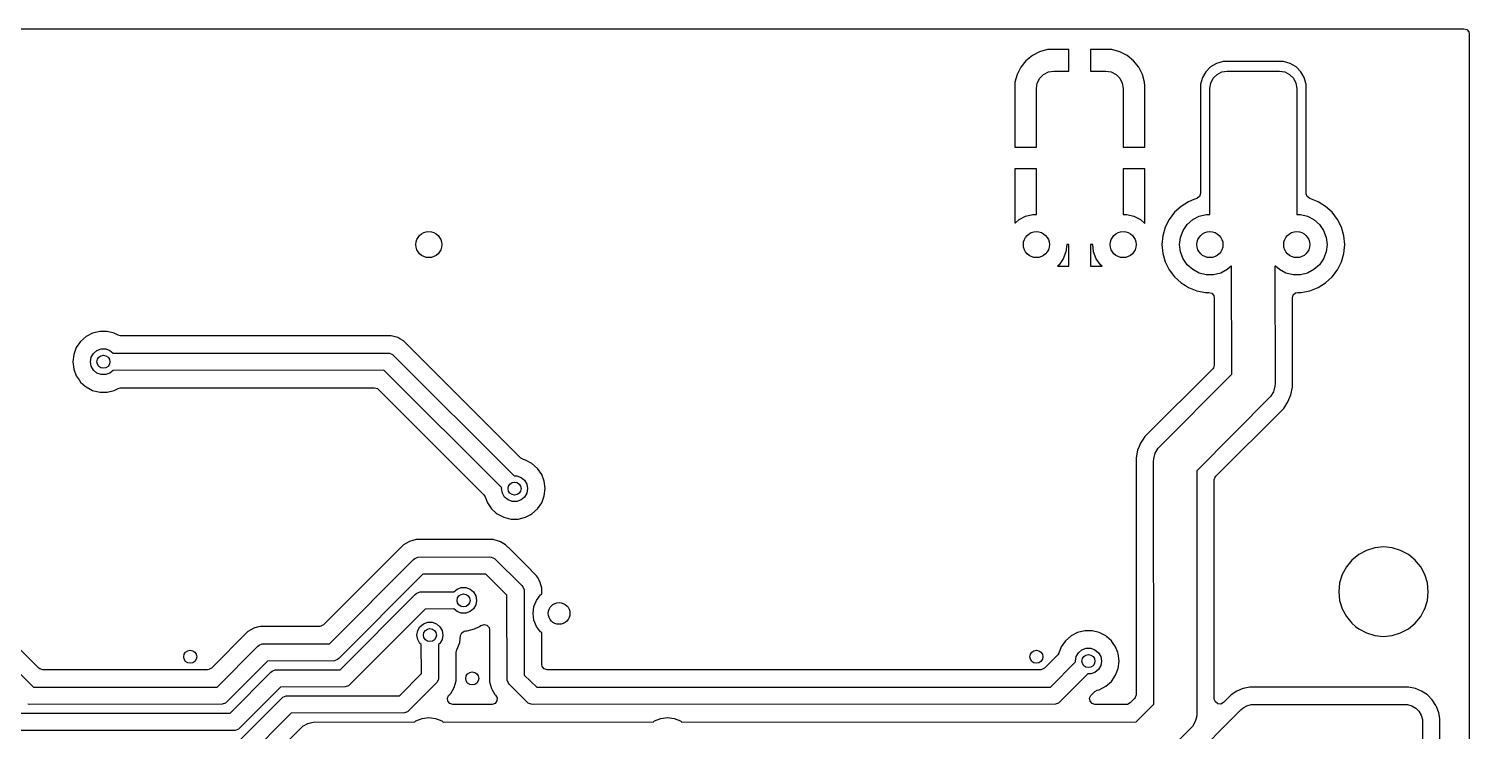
# Model space of a CAD drawing. Extents: x 123.7 to 187.7, y -113.5 to -73.6.
# Drawn here: x 154.46 to 187.65, y -89.76 to -73.57 of the extents above; entities that cross this region are included whole.
import ezdxf

# ---------------------------------------------------------------- set-up
doc = ezdxf.new("R2010")
doc.units = 0
doc.layers.add('BLACK', color=7, linetype='CONTINUOUS')

msp = doc.modelspace()

# ---------------------------------------------------------------- linework, layer by layer
at = {"layer": 'BLACK', "linetype": 'CONTINUOUS'}
for p, q in [((123.827, -73.5655), (187.528, -73.5655)), ((187.528, -73.5655), (187.595039, -73.585185)), ((187.595039, -73.585185), (187.640794, -73.637989)), ((187.640794, -73.637989), (187.652, -73.6895)), ((187.652, -73.6895), (187.652, -113.3905)), ((177.437599, -74.300099), (177.318538, -74.447124)), ((177.584624, -74.181038), (177.437599, -74.300099)), ((177.584626, -74.181037), (177.584624, -74.181038)), ((177.753192, -74.09515), (177.584626, -74.181037)), ((177.935935, -74.046184), (177.753192, -74.09515)), ((177.935936, -74.046184), (177.935935, -74.046184)), ((178.014512, -74.04), (177.935936, -74.046184)), ((178.4275, -74.04), (178.014512, -74.04)), ((178.4275, -74.54), (178.4275, -74.04)), ((179.340487, -74.04), (178.9275, -74.04)), ((178.9275, -74.04), (178.9275, -74.54)), ((179.419063, -74.046184), (179.340487, -74.04)), ((179.601807, -74.09515), (179.419063, -74.046184)), ((179.770373, -74.181037), (179.601807, -74.09515)), ((179.770375, -74.181038), (179.770373, -74.181037)), ((179.9174, -74.300099), (179.770375, -74.181038)), ((180.036461, -74.447124), (179.9174, -74.300099)), ((181.979656, -74.322268), (181.829115, -74.366005)), ((181.979662, -74.322267), (181.979656, -74.322268)), ((182.014824, -74.3195), (181.979662, -74.322267)), ((182.014832, -74.3195), (182.014824, -74.3195)), ((183.340168, -74.3195), (182.014832, -74.3195)), ((183.340175, -74.3195), (183.340168, -74.3195)), ((183.375337, -74.322267), (183.340175, -74.3195)), ((183.375343, -74.322268), (183.375337, -74.322267)), ((183.525884, -74.366005), (183.375343, -74.322268)), ((177.23265, -74.615692), (177.183684, -74.798435)), ((177.318537, -74.447126), (177.23265, -74.615692)), ((177.318538, -74.447124), (177.318537, -74.447126)), ((177.753893, -74.704886), (177.842386, -74.616393)), ((177.842386, -74.616393), (177.953893, -74.559577)), ((177.953893, -74.559577), (178.0775, -74.54)), ((178.0775, -74.54), (178.4275, -74.54)), ((178.9275, -74.54), (179.2775, -74.54)), ((179.2775, -74.54), (179.401107, -74.559577)), ((179.401107, -74.559577), (179.512614, -74.616393)), ((179.512614, -74.616393), (179.601107, -74.704886)), ((180.036462, -74.447126), (180.036461, -74.447124)), ((180.122349, -74.615692), (180.036462, -74.447126)), ((180.171315, -74.798435), (180.122349, -74.615692)), ((181.58331, -74.55667), (181.503506, -74.691612)), ((181.583316, -74.556662), (181.58331, -74.55667)), ((181.694162, -74.445816), (181.583316, -74.556662)), ((181.69417, -74.44581), (181.694162, -74.445816)), ((181.829112, -74.366006), (181.69417, -74.44581)), ((181.753893, -74.704886), (181.842386, -74.616393)), ((181.829115, -74.366005), (181.829112, -74.366006)), ((181.842386, -74.616393), (181.953893, -74.559577)), ((181.953893, -74.559577), (182.0775, -74.54)), ((182.0775, -74.54), (183.2775, -74.54)), ((183.2775, -74.54), (183.401107, -74.559577)), ((183.401107, -74.559577), (183.512614, -74.616393)), ((183.512614, -74.616393), (183.601107, -74.704886)), ((183.525887, -74.366006), (183.525884, -74.366005)), ((183.660829, -74.44581), (183.525887, -74.366006)), ((183.660837, -74.445816), (183.660829, -74.44581)), ((183.771683, -74.556662), (183.660837, -74.445816)), ((183.771686, -74.556666), (183.771683, -74.556662)), ((183.771688, -74.556668), (183.771686, -74.556666)), ((183.851493, -74.691611), (183.771688, -74.556668)), ((177.183684, -74.798436), (177.1775, -74.877012)), ((177.1775, -74.877012), (177.1775, -76.29)), ((177.183684, -74.798435), (177.183684, -74.798436)), ((177.6775, -74.94), (177.697077, -74.816393)), ((177.6775, -76.29), (177.6775, -74.94)), ((177.697077, -74.816393), (177.753893, -74.704886)), ((179.601107, -74.704886), (179.657923, -74.816393)), ((179.657923, -74.816393), (179.6775, -74.94)), ((179.6775, -74.94), (179.6775, -76.29)), ((180.171315, -74.798436), (180.171315, -74.798435)), ((180.177499, -74.877012), (180.171315, -74.798436)), ((180.1775, -74.877024), (180.177499, -74.877012)), ((180.1775, -76.29), (180.1775, -74.877024)), ((181.459767, -74.842162), (181.457, -74.877324)), ((181.457, -74.877324), (181.457, -77.360284)), ((181.459768, -74.842156), (181.459767, -74.842162)), ((181.503505, -74.691615), (181.459768, -74.842156)), ((181.503506, -74.691612), (181.503505, -74.691615)), ((181.6775, -74.94), (181.697077, -74.816393)), ((181.6775, -77.845104), (181.6775, -74.94)), ((181.697077, -74.816393), (181.753893, -74.704886)), ((183.601107, -74.704886), (183.657923, -74.816393)), ((183.657923, -74.816393), (183.6775, -74.94)), ((183.6775, -74.94), (183.6775, -77.845104)), ((183.851493, -74.691612), (183.851493, -74.691611)), ((183.851494, -74.691615), (183.851493, -74.691612)), ((183.882528, -74.798435), (183.851494, -74.691615)), ((183.895232, -74.842161), (183.882528, -74.798435)), ((183.897975, -74.877024), (183.895232, -74.842161)), ((183.897999, -74.877324), (183.897975, -74.877024)), ((183.898, -74.877339), (183.897999, -74.877324)), ((183.898, -77.360284), (183.898, -74.877339)), ((177.1775, -76.29), (177.6775, -76.29)), ((179.6775, -76.29), (180.1775, -76.29)), ((177.6775, -76.79), (177.1775, -76.79)), ((177.1775, -76.79), (177.1775, -78.040193)), ((177.6775, -77.845104), (177.6775, -76.79)), ((180.1775, -76.79), (179.6775, -76.79)), ((179.6775, -76.79), (179.6775, -77.845104)), ((180.1775, -78.054589), (180.1775, -76.79)), ((181.011458, -77.658019), (180.860737, -77.795418)), ((181.01146, -77.658017), (181.011458, -77.658019)), ((181.184857, -77.550655), (181.01146, -77.658017)), ((181.184864, -77.550651), (181.184857, -77.550655)), ((181.307865, -77.503), (181.184864, -77.550651)), ((181.375044, -77.476976), (181.307865, -77.503)), ((181.375045, -77.476975), (181.375044, -77.476976)), ((181.377794, -77.475911), (181.375045, -77.476975)), ((181.384511, -77.473078), (181.377794, -77.475911)), ((181.437315, -77.427323), (181.384511, -77.473078)), ((181.457, -77.360284), (181.437315, -77.427323)), ((183.898214, -77.367571), (183.898, -77.360284)), ((183.921805, -77.433338), (183.898214, -77.367571)), ((183.977206, -77.475911), (183.921805, -77.433338)), ((183.979954, -77.476975), (183.977206, -77.475911)), ((183.979956, -77.476976), (183.979954, -77.476975)), ((184.094372, -77.5213), (183.979956, -77.476976)), ((184.170135, -77.550651), (184.094372, -77.5213)), ((184.170142, -77.550655), (184.170135, -77.550651)), ((184.343539, -77.658017), (184.170142, -77.550655)), ((184.343541, -77.658019), (184.343539, -77.658017)), ((184.494262, -77.795418), (184.343541, -77.658019)), ((177.193756, -78.040187), (177.279855, -77.963911)), ((177.279855, -77.963911), (177.429277, -77.885489)), ((177.429277, -77.885489), (177.593124, -77.845104)), ((177.593124, -77.845104), (177.6775, -77.845104)), ((179.6775, -77.845104), (179.761876, -77.845104)), ((179.761876, -77.845104), (179.925723, -77.885489)), ((179.925723, -77.885489), (180.075145, -77.963911)), ((180.075145, -77.963911), (180.1775, -78.054589)), ((180.737827, -77.958178), (180.646922, -78.140739)), ((180.860737, -77.795418), (180.737827, -77.958178)), ((181.153542, -78.075814), (181.279855, -77.963911)), ((181.279855, -77.963911), (181.429277, -77.885489)), ((181.429277, -77.885489), (181.593124, -77.845104)), ((181.593124, -77.845104), (181.6775, -77.845104)), ((183.6775, -77.845104), (183.761876, -77.845104)), ((183.761876, -77.845104), (183.925723, -77.885489)), ((183.925723, -77.885489), (184.075145, -77.963911)), ((184.075145, -77.963911), (184.201458, -78.075814)), ((184.494264, -77.795421), (184.494262, -77.795418)), ((184.617173, -77.958179), (184.494264, -77.795421)), ((184.708082, -78.14075), (184.617173, -77.958179)), ((177.1775, -78.040193), (177.193756, -78.040187)), ((180.591102, -78.336917), (180.572285, -78.539999)), ((180.646917, -78.140752), (180.591102, -78.336917)), ((180.646922, -78.140739), (180.646917, -78.140752)), ((180.997841, -78.372479), (181.057681, -78.214694)), ((181.057681, -78.214694), (181.153542, -78.075814)), ((184.201458, -78.075814), (184.297319, -78.214694)), ((184.297319, -78.214694), (184.357159, -78.372479)), ((184.763897, -78.336917), (184.708082, -78.14075)), ((184.782715, -78.54), (184.763897, -78.336917)), ((178.3775, -78.54), (178.357159, -78.707521)), ((178.4275, -78.54), (178.3775, -78.54)), ((178.4275, -79.04), (178.4275, -78.54)), ((178.9275, -78.54), (178.9275, -79.04)), ((178.9775, -78.54), (178.9275, -78.54)), ((178.997841, -78.707521), (178.9775, -78.54)), ((180.572285, -78.539999), (180.572285, -78.54)), ((180.572285, -78.54), (180.591102, -78.743082)), ((180.9775, -78.54), (180.997841, -78.372479)), ((180.997841, -78.707521), (180.9775, -78.54)), ((184.357159, -78.372479), (184.3775, -78.54)), ((184.3775, -78.54), (184.357159, -78.707521)), ((184.763897, -78.743083), (184.782715, -78.54)), ((178.297319, -78.865306), (178.201458, -79.004186)), ((178.357159, -78.707521), (178.297319, -78.865306)), ((179.057681, -78.865306), (178.997841, -78.707521)), ((179.153542, -79.004186), (179.057681, -78.865306)), ((180.591102, -78.743082), (180.646917, -78.939247)), ((180.646917, -78.939247), (180.646922, -78.93926)), ((180.646922, -78.93926), (180.737827, -79.121821)), ((181.057681, -78.865306), (180.997841, -78.707521)), ((181.153542, -79.004186), (181.057681, -78.865306)), ((184.297319, -78.865306), (184.201458, -79.004186)), ((184.357159, -78.707521), (184.297319, -78.865306)), ((184.617173, -79.121821), (184.708082, -78.93925)), ((184.708082, -78.93925), (184.763897, -78.743083)), ((178.201458, -79.004186), (178.161032, -79.04)), ((178.161032, -79.04), (178.4275, -79.04)), ((178.9275, -79.04), (179.193968, -79.04)), ((179.193968, -79.04), (179.153542, -79.004186)), ((180.737827, -79.121821), (180.860737, -79.284581)), ((180.860737, -79.284581), (181.011458, -79.42198)), ((181.279855, -79.116089), (181.153542, -79.004186)), ((181.429277, -79.194511), (181.279855, -79.116089)), ((181.593124, -79.234896), (181.429277, -79.194511)), ((181.761876, -79.234896), (181.593124, -79.234896)), ((181.925723, -79.194511), (181.761876, -79.234896)), ((182.075145, -79.116089), (181.925723, -79.194511)), ((182.163234, -79.038049), (182.075145, -79.116089)), ((182.178152, -79.037989), (182.163234, -79.038049)), ((182.181416, -81.529444), (182.178152, -79.037989)), ((183.191637, -79.037935), (183.173959, -79.038006)), ((183.173959, -79.038006), (183.1775, -81.74)), ((183.279855, -79.116089), (183.191637, -79.037935)), ((183.429277, -79.194511), (183.279855, -79.116089)), ((183.593124, -79.234896), (183.429277, -79.194511)), ((183.761876, -79.234896), (183.593124, -79.234896)), ((183.925723, -79.194511), (183.761876, -79.234896)), ((184.075145, -79.116089), (183.925723, -79.194511)), ((184.201458, -79.004186), (184.075145, -79.116089)), ((184.343541, -79.421981), (184.494264, -79.284579)), ((184.494264, -79.284579), (184.617173, -79.121821)), ((181.011458, -79.42198), (181.01146, -79.421982)), ((181.01146, -79.421982), (181.110641, -79.483392)), ((181.110641, -79.483392), (181.184863, -79.529348)), ((181.184863, -79.529348), (181.375044, -79.603024)), ((181.375044, -79.603024), (181.575524, -79.6405)), ((181.575524, -79.6405), (181.653, -79.6405)), ((181.653, -79.6405), (181.720039, -79.660185)), ((181.720039, -79.660185), (181.765794, -79.712989)), ((183.597685, -79.697461), (183.650489, -79.651706)), ((183.650489, -79.651706), (183.702, -79.6405)), ((183.702, -79.6405), (183.779474, -79.6405)), ((183.779474, -79.6405), (183.779476, -79.6405)), ((183.779476, -79.6405), (183.979956, -79.603024)), ((183.979956, -79.603024), (184.170137, -79.529348)), ((184.170137, -79.529348), (184.343541, -79.421981)), ((181.765794, -79.712989), (181.777, -79.7645)), ((181.777, -79.7645), (181.777, -81.315637)), ((183.578, -79.7645), (183.597685, -79.697461)), ((183.578, -81.828691), (183.578, -79.7645)), ((155.77665, -80.659263), (155.649316, -80.772072)), ((155.927273, -80.58021), (155.77665, -80.659263)), ((156.092444, -80.5395), (155.927273, -80.58021)), ((156.262556, -80.5395), (156.092444, -80.5395)), ((156.427724, -80.580209), (156.262556, -80.5395)), ((156.469959, -80.602376), (156.427724, -80.580209)), ((156.513628, -80.625296), (156.469959, -80.602376)), ((156.571254, -80.6395), (156.513628, -80.625296)), ((162.640831, -80.6395), (156.571254, -80.6395)), ((162.640847, -80.639499), (162.640831, -80.6395)), ((162.648443, -80.639499), (162.640847, -80.639499)), ((162.806557, -80.639499), (162.648443, -80.639499)), ((162.959285, -80.680423), (162.806557, -80.639499)), ((155.552682, -80.912068), (155.49236, -81.071125)), ((155.649316, -80.772072), (155.552682, -80.912068)), ((155.947687, -81.047164), (156.0275, -80.980192)), ((156.0275, -80.980192), (156.125406, -80.944558)), ((156.125406, -80.944558), (156.229594, -80.944558)), ((156.229594, -80.944558), (156.3275, -80.980192)), ((156.3275, -80.980192), (156.403171, -81.043688)), ((163.0094, -80.709358), (162.959285, -80.680423)), ((163.009404, -80.709359), (163.0094, -80.709358)), ((163.009404, -80.70936), (163.009404, -80.709359)), ((163.096216, -80.75948), (163.009404, -80.70936)), ((163.096217, -80.759481), (163.096216, -80.75948)), ((163.215088, -80.878352), (163.096217, -80.759481)), ((163.21509, -80.878355), (163.215088, -80.878352)), ((165.797621, -83.460885), (163.21509, -80.878355)), ((155.492359, -81.07113), (155.471855, -81.24)), ((155.471855, -81.24), (155.492359, -81.408869)), ((155.49236, -81.071125), (155.492359, -81.07113)), ((155.8775, -81.24), (155.895592, -81.137394)), ((155.895592, -81.342606), (155.8775, -81.24)), ((155.895592, -81.137394), (155.947687, -81.047164)), ((156.403171, -81.043688), (162.7275, -81.04)), ((162.7275, -81.04), (162.766518, -81.043843)), ((162.766518, -81.043843), (162.838614, -81.073706)), ((162.838614, -81.073706), (165.639617, -83.869558)), ((181.777, -81.315637), (181.757315, -81.382676)), ((155.492359, -81.408869), (155.49236, -81.408874)), ((155.49236, -81.408874), (155.552682, -81.567931)), ((155.552682, -81.567931), (155.614975, -81.658177)), ((155.947687, -81.432836), (155.895592, -81.342606)), ((156.0275, -81.499808), (155.947687, -81.432836)), ((156.125406, -81.535442), (156.0275, -81.499808)), ((156.229594, -81.535442), (156.125406, -81.535442)), ((156.3275, -81.499808), (156.229594, -81.535442)), ((156.398929, -81.43987), (156.3275, -81.499808)), ((162.640989, -81.43623), (156.398929, -81.43987)), ((165.355835, -84.146084), (162.640989, -81.43623)), ((181.740681, -81.403318), (180.178038, -82.96596)), ((180.481433, -83.235008), (182.181416, -81.529444)), ((181.757315, -81.382676), (181.740681, -81.403318)), ((155.614975, -81.658177), (155.649317, -81.707929)), ((155.649317, -81.707929), (155.755005, -81.80156)), ((155.755005, -81.80156), (155.77665, -81.820736)), ((155.77665, -81.820736), (155.927273, -81.899789)), ((155.927273, -81.899789), (155.927275, -81.89979)), ((155.927275, -81.89979), (156.092444, -81.9405)), ((156.092444, -81.9405), (156.262556, -81.9405)), ((156.262556, -81.9405), (156.427725, -81.89979)), ((156.427725, -81.89979), (156.513628, -81.854703)), ((156.513628, -81.854703), (156.571254, -81.8405)), ((156.571254, -81.8405), (162.427403, -81.8405)), ((162.427403, -81.8405), (162.494442, -81.860185)), ((162.494442, -81.860185), (162.515084, -81.876819)), ((162.515084, -81.876819), (164.945619, -84.307355)), ((183.13944, -81.931342), (183.074177, -82.044381)), ((183.147894, -81.89979), (183.13944, -81.931342)), ((183.173223, -81.805263), (183.147894, -81.89979)), ((183.1775, -81.74), (183.173223, -81.805247)), ((183.173223, -81.805247), (183.173223, -81.805263)), ((183.543394, -82.002666), (183.578, -81.828691)), ((183.073871, -82.044686), (181.373423, -83.750715)), ((181.814319, -83.87668), (183.376963, -82.314036)), ((183.074177, -82.044381), (183.073871, -82.044686)), ((183.376963, -82.314036), (183.376965, -82.314033)), ((183.376965, -82.314033), (183.475509, -82.166553)), ((183.475509, -82.166552), (183.475513, -82.166547)), ((183.475509, -82.166553), (183.475509, -82.166552)), ((183.475513, -82.166547), (183.543394, -82.002666)), ((180.178037, -82.965961), (180.138564, -83.025039)), ((180.178038, -82.96596), (180.178037, -82.965961)), ((180.011603, -83.277341), (179.977, -83.451303)), ((180.011606, -83.277329), (180.011603, -83.277341)), ((180.045546, -83.195393), (180.011606, -83.277329)), ((180.079485, -83.113455), (180.045546, -83.195393)), ((180.138563, -83.02504), (180.079485, -83.113455)), ((180.138564, -83.025039), (180.138563, -83.02504)), ((180.41556, -83.348658), (180.480823, -83.235619)), ((180.480823, -83.235619), (180.481433, -83.235008)), ((165.855626, -83.493601), (165.797621, -83.460885)), ((165.902727, -83.50521), (165.855626, -83.493601)), ((166.053349, -83.584263), (165.902727, -83.50521)), ((166.053352, -83.584266), (166.053349, -83.584263)), ((166.180683, -83.697071), (166.053352, -83.584266)), ((179.977, -83.451303), (179.977, -88.915638)), ((180.3775, -83.54), (180.381777, -83.474752)), ((180.381577, -89.129975), (180.3775, -83.54)), ((180.381777, -83.474737), (180.41556, -83.348658)), ((180.381777, -83.474752), (180.381777, -83.474737)), ((165.639617, -83.869558), (165.704594, -83.869558)), ((165.704594, -83.869558), (165.8025, -83.905192)), ((165.8025, -83.905192), (165.882313, -83.972164)), ((165.882313, -83.972164), (165.934408, -84.062394)), ((166.277318, -83.83707), (166.180683, -83.697071)), ((166.33764, -83.996128), (166.277318, -83.83707)), ((181.373423, -83.750715), (181.3775, -89.34)), ((181.778, -83.964361), (181.797685, -83.897322)), ((181.778, -86.54), (181.778, -83.964361)), ((181.797685, -83.897322), (181.814319, -83.87668)), ((164.945619, -84.307355), (164.97388, -84.351065)), ((165.3525, -84.165), (165.355835, -84.146084)), ((165.370592, -84.267606), (165.3525, -84.165)), ((165.422687, -84.357836), (165.370592, -84.267606)), ((165.934408, -84.267606), (165.882313, -84.357836)), ((165.934408, -84.062394), (165.9525, -84.165)), ((165.9525, -84.165), (165.934408, -84.267606)), ((166.358145, -84.165), (166.33764, -83.996128)), ((166.33764, -84.333872), (166.358145, -84.165)), ((164.97388, -84.351065), (165.027682, -84.49293)), ((165.027682, -84.49293), (165.027682, -84.492931)), ((165.027682, -84.492931), (165.072377, -84.557682)), ((165.072377, -84.557682), (165.124317, -84.632929)), ((165.124317, -84.632929), (165.230005, -84.72656)), ((165.5025, -84.424808), (165.422687, -84.357836)), ((165.600406, -84.460442), (165.5025, -84.424808)), ((165.704594, -84.460442), (165.600406, -84.460442)), ((165.8025, -84.424808), (165.704594, -84.460442)), ((165.882313, -84.357836), (165.8025, -84.424808)), ((166.053352, -84.745734), (166.180683, -84.632929)), ((166.180683, -84.632929), (166.277318, -84.49293)), ((166.277318, -84.49293), (166.33764, -84.333872)), ((165.230005, -84.72656), (165.25165, -84.745736)), ((165.25165, -84.745736), (165.402273, -84.824789)), ((165.402273, -84.824789), (165.402275, -84.82479)), ((165.402275, -84.82479), (165.567444, -84.8655)), ((165.567444, -84.8655), (165.737556, -84.8655)), ((165.737556, -84.8655), (165.902725, -84.82479)), ((165.902725, -84.82479), (166.030117, -84.757929)), ((166.030117, -84.757929), (166.053349, -84.745736)), ((166.053349, -84.745736), (166.05335, -84.745734)), ((166.05335, -84.745734), (166.053352, -84.745734)), ((162.9835, -85.571286), (161.251606, -87.303181)), ((163.095304, -85.459481), (162.9835, -85.571286)), ((163.095312, -85.459475), (163.095304, -85.459481)), ((163.214781, -85.390501), (163.095312, -85.459475)), ((163.214784, -85.3905), (163.214781, -85.390501)), ((163.232236, -85.380423), (163.214784, -85.3905)), ((163.384965, -85.3395), (163.232236, -85.380423)), ((164.990831, -85.3395), (163.384965, -85.3395)), ((164.990847, -85.339499), (164.990831, -85.3395)), ((164.998443, -85.339499), (164.990847, -85.339499)), ((165.156557, -85.339499), (164.998443, -85.339499)), ((165.308486, -85.380209), (165.156557, -85.339499)), ((165.309285, -85.380423), (165.308486, -85.380209)), ((165.326738, -85.3905), (165.309285, -85.380423)), ((165.326741, -85.390501), (165.326738, -85.3905)), ((165.446209, -85.459475), (165.326741, -85.390501)), ((165.446217, -85.459481), (165.446209, -85.459475)), ((165.565088, -85.578352), (165.446217, -85.459481)), ((165.56509, -85.578355), (165.565088, -85.578352)), ((166.041874, -86.055139), (165.56509, -85.578355)), ((185.283154, -85.587978), (185.105011, -85.683198)), ((185.476468, -85.529337), (185.283154, -85.587978)), ((185.6775, -85.509538), (185.476468, -85.529337)), ((185.878531, -85.529337), (185.6775, -85.509538)), ((186.071845, -85.587978), (185.878531, -85.529337)), ((186.249988, -85.683198), (186.071845, -85.587978)), ((161.386192, -87.740183), (163.322601, -85.798579)), ((163.322601, -85.798579), (163.352908, -85.773706)), ((163.352908, -85.773706), (163.425004, -85.743843)), ((163.425004, -85.743843), (165.0775, -85.74)), ((165.0775, -85.74), (165.116518, -85.743843)), ((165.116518, -85.743843), (165.188614, -85.773706)), ((165.188614, -85.773706), (165.818921, -86.398579)), ((184.820698, -85.967511), (184.725478, -86.145654)), ((184.820703, -85.967504), (184.820698, -85.967511)), ((184.948852, -85.811352), (184.820703, -85.967504)), ((185.105004, -85.683203), (184.948852, -85.811352)), ((185.105011, -85.683198), (185.105004, -85.683203)), ((186.249995, -85.683203), (186.249988, -85.683198)), ((186.406147, -85.811352), (186.249995, -85.683203)), ((186.438622, -85.850924), (186.406147, -85.811352)), ((186.534298, -85.967506), (186.438622, -85.850924)), ((186.534299, -85.967509), (186.534298, -85.967506)), ((186.534301, -85.967511), (186.534299, -85.967509)), ((186.629521, -86.145654), (186.534301, -85.967511)), ((163.541848, -86.139819), (161.605443, -88.081421)), ((164.991584, -86.136447), (163.541848, -86.139819)), ((165.477647, -86.61832), (164.991584, -86.136447)), ((166.041885, -86.055149), (166.041874, -86.055139)), ((166.046215, -86.059479), (166.041885, -86.055149)), ((166.046216, -86.05948), (166.046215, -86.059479)), ((166.15802, -86.171284), (166.046216, -86.05948)), ((166.179721, -86.208872), (166.15802, -86.171284)), ((166.237077, -86.308215), (166.179721, -86.208872)), ((184.725478, -86.145654), (184.666837, -86.338968)), ((186.629521, -86.145656), (186.629521, -86.145654)), ((186.629523, -86.145659), (186.629521, -86.145656)), ((186.688162, -86.338967), (186.629523, -86.145659)), ((161.634688, -88.34019), (163.371128, -86.598579)), ((163.371128, -86.598579), (163.401436, -86.573706)), ((163.401436, -86.573706), (163.473532, -86.543843)), ((163.473532, -86.543843), (164.25521, -86.54085)), ((164.25521, -86.54085), (164.3275, -86.480192)), ((164.3275, -86.480192), (164.425406, -86.444558)), ((164.425406, -86.444558), (164.529594, -86.444558)), ((164.529594, -86.444558), (164.6275, -86.480192)), ((164.6275, -86.480192), (164.707313, -86.547164)), ((164.707313, -86.547164), (164.759408, -86.637394)), ((165.481343, -88.579018), (165.477647, -86.61832)), ((165.818921, -86.398579), (165.843794, -86.428886)), ((165.843794, -86.428886), (165.873657, -86.500982)), ((165.873657, -86.500982), (165.877351, -88.461322)), ((166.157885, -86.74), (166.253236, -86.615736)), ((166.264006, -86.408716), (166.237077, -86.308215)), ((166.253236, -86.615736), (166.278, -86.596733)), ((166.277999, -86.460941), (166.264006, -86.408716)), ((166.278, -86.460945), (166.277999, -86.460941)), ((166.278, -86.596733), (166.278, -86.460945)), ((181.778, -89.00806), (181.778, -86.54)), ((184.666837, -86.338968), (184.647038, -86.54)), ((184.647038, -86.54), (184.666837, -86.741031)), ((186.707962, -86.54), (186.688162, -86.338967)), ((186.688162, -86.741033), (186.707962, -86.54)), ((163.590519, -86.939701), (161.853971, -88.681421)), ((164.252847, -86.937166), (163.590519, -86.939701)), ((164.3275, -86.999808), (164.252847, -86.937166)), ((164.707313, -86.932836), (164.6275, -86.999808)), ((164.759408, -86.842606), (164.707313, -86.932836)), ((164.759408, -86.637394), (164.7775, -86.74)), ((164.7775, -86.74), (164.759408, -86.842606)), ((166.0775, -87.04), (166.097945, -86.884709)), ((166.097945, -86.884709), (166.157885, -86.74)), ((184.666837, -86.741031), (184.725478, -86.934345)), ((184.725478, -86.934345), (184.820698, -87.112488)), ((186.534298, -87.112494), (186.6162, -86.959266)), ((186.6162, -86.959266), (186.629521, -86.934345)), ((186.629521, -86.934344), (186.629523, -86.934341)), ((186.629521, -86.934345), (186.629521, -86.934344)), ((186.629523, -86.934341), (186.688162, -86.741033)), ((154.689917, -88.303181), (153.58438, -87.197644)), ((163.472687, -87.347164), (163.5525, -87.280192)), ((163.5525, -87.280192), (163.650406, -87.244558)), ((163.650406, -87.244558), (163.754594, -87.244558)), ((163.754594, -87.244558), (163.8525, -87.280192)), ((163.8525, -87.280192), (163.932313, -87.347164)), ((164.425406, -87.035442), (164.3275, -86.999808)), ((164.529594, -87.035442), (164.425406, -87.035442)), ((164.6275, -86.999808), (164.529594, -87.035442)), ((164.882557, -87.317831), (164.94891, -87.295946)), ((164.94891, -87.295946), (165.016563, -87.313409)), ((166.097945, -87.195291), (166.0775, -87.04)), ((166.157885, -87.34), (166.097945, -87.195291)), ((184.820698, -87.112488), (184.820703, -87.112495)), ((184.820703, -87.112495), (184.948852, -87.268647)), ((184.948852, -87.268647), (185.035187, -87.339499)), ((186.249994, -87.396798), (186.406147, -87.268647)), ((186.406147, -87.268647), (186.534298, -87.112494)), ((153.174206, -87.358679), (154.563893, -88.743734)), ((159.508782, -87.459481), (158.665084, -88.303181)), ((159.50879, -87.459475), (159.508782, -87.459481)), ((159.645709, -87.380426), (159.50879, -87.459475)), ((159.645714, -87.380423), (159.645709, -87.380426)), ((159.722079, -87.359961), (159.645714, -87.380423)), ((159.798443, -87.339499), (159.722079, -87.359961)), ((159.956558, -87.339499), (159.798443, -87.339499)), ((159.964154, -87.339499), (159.956558, -87.339499)), ((159.96417, -87.3395), (159.964154, -87.339499)), ((161.163925, -87.3395), (159.96417, -87.3395)), ((161.190283, -87.336666), (161.163925, -87.3395)), ((161.251606, -87.303181), (161.190283, -87.336666)), ((163.4025, -87.54), (163.420592, -87.437394)), ((163.420592, -87.642606), (163.4025, -87.54)), ((163.420592, -87.437394), (163.472687, -87.347164)), ((163.932313, -87.347164), (163.984408, -87.437394)), ((163.984408, -87.437394), (164.0025, -87.54)), ((164.0025, -87.54), (163.984408, -87.642606)), ((164.38764, -87.708872), (164.406985, -87.549552)), ((164.406985, -87.549552), (164.434607, -87.485375)), ((164.434607, -87.485375), (164.492541, -87.446319)), ((164.492541, -87.446319), (164.530081, -87.4405)), ((164.530081, -87.4405), (164.562556, -87.4405)), ((164.562556, -87.4405), (164.727725, -87.39979)), ((164.727725, -87.39979), (164.842599, -87.339499)), ((164.842599, -87.339499), (164.878347, -87.320737)), ((164.878347, -87.320737), (164.878349, -87.320735)), ((164.878349, -87.320735), (164.878352, -87.320734)), ((164.878352, -87.320734), (164.878354, -87.320731)), ((164.878354, -87.320731), (164.882557, -87.317831)), ((165.016563, -87.313409), (165.064034, -87.364675)), ((165.064034, -87.364675), (165.077, -87.419879)), ((165.077, -87.419879), (165.077, -88.45333)), ((166.253236, -87.464264), (166.157885, -87.34)), ((166.278, -87.483266), (166.253236, -87.464264)), ((166.278, -88.2155), (166.278, -87.483266)), ((178.47665, -87.559263), (178.349316, -87.672072)), ((178.627273, -87.48021), (178.47665, -87.559263)), ((178.792444, -87.4395), (178.627273, -87.48021)), ((178.962556, -87.4395), (178.792444, -87.4395)), ((179.127726, -87.48021), (178.962556, -87.4395)), ((179.278349, -87.559263), (179.127726, -87.48021)), ((179.301222, -87.579527), (179.278349, -87.559263)), ((179.405683, -87.672071), (179.301222, -87.579527)), ((185.035187, -87.339499), (185.105006, -87.396798)), ((185.105006, -87.396798), (185.105009, -87.396799)), ((185.105009, -87.396799), (185.105011, -87.396801)), ((185.105011, -87.396801), (185.283154, -87.492021)), ((185.283154, -87.492021), (185.283156, -87.492021)), ((185.283156, -87.492021), (185.283159, -87.492023)), ((185.283159, -87.492023), (185.476467, -87.550662)), ((185.476467, -87.550662), (185.6775, -87.570462)), ((185.6775, -87.570462), (185.878533, -87.550662)), ((185.878533, -87.550662), (186.071841, -87.492023)), ((186.071841, -87.492023), (186.249994, -87.396798)), ((158.799555, -88.740067), (159.736079, -87.798578)), ((159.736079, -87.798578), (159.766386, -87.773706)), ((159.766386, -87.773706), (159.838482, -87.743843)), ((159.838482, -87.743843), (161.386192, -87.740183)), ((163.472687, -87.732836), (163.420592, -87.642606)), ((163.503328, -87.758547), (163.472687, -87.732836)), ((163.50587, -88.429248), (163.503328, -87.758547)), ((163.932313, -87.732836), (163.899639, -87.760252)), ((163.899639, -87.760252), (163.9025, -88.515)), ((163.984408, -87.642606), (163.932313, -87.732836)), ((164.303, -87.9418), (164.322685, -87.874761)), ((164.303, -88.594057), (164.303, -87.9418)), ((164.322685, -87.874761), (164.324929, -87.871389)), ((164.324929, -87.871389), (164.327318, -87.86793)), ((164.327318, -87.86793), (164.38764, -87.708872)), ((178.19888, -87.953934), (178.170619, -87.997644)), ((178.252682, -87.812069), (178.19888, -87.953934)), ((178.349316, -87.672072), (178.252682, -87.812068)), ((178.252682, -87.812068), (178.252682, -87.812069)), ((178.595592, -88.037394), (178.647687, -87.947164)), ((178.647687, -87.947164), (178.7275, -87.880192)), ((178.7275, -87.880192), (178.825406, -87.844558)), ((178.825406, -87.844558), (178.929594, -87.844558)), ((178.929594, -87.844558), (179.0275, -87.880192)), ((179.0275, -87.880192), (179.107313, -87.947164)), ((179.107313, -87.947164), (179.159408, -88.037394)), ((179.431083, -87.708869), (179.405683, -87.672071)), ((179.502317, -87.812068), (179.431083, -87.708869)), ((179.551517, -87.9418), (179.502317, -87.812068)), ((179.56264, -87.971128), (179.551517, -87.9418)), ((159.95556, -88.139815), (159.018921, -89.081421)), ((161.50304, -88.136157), (159.95556, -88.139815)), ((161.575136, -88.106294), (161.50304, -88.136157)), ((161.605443, -88.081421), (161.575136, -88.106294)), ((166.289206, -88.267011), (166.278, -88.2155)), ((166.334961, -88.319815), (166.289206, -88.267011)), ((178.170619, -87.997644), (177.865082, -88.303182)), ((177.999485, -88.740024), (178.580225, -88.155458)), ((178.5775, -88.14), (178.595592, -88.037394)), ((178.580225, -88.155458), (178.5775, -88.14)), ((179.159408, -88.242606), (179.107313, -88.332836)), ((179.159408, -88.037394), (179.1775, -88.14)), ((179.1775, -88.14), (179.159408, -88.242606)), ((179.583145, -88.14), (179.56264, -87.971128)), ((179.56264, -88.308872), (179.583145, -88.14)), ((154.710559, -88.319815), (154.689917, -88.303181)), ((154.777598, -88.3395), (154.710559, -88.319815)), ((158.577403, -88.3395), (154.777598, -88.3395)), ((158.603761, -88.336666), (158.577403, -88.3395)), ((158.665084, -88.303181), (158.603761, -88.336666)), ((159.099565, -89.340058), (160.036079, -88.398578)), ((160.036079, -88.398578), (160.066386, -88.373706)), ((160.066386, -88.373706), (160.138482, -88.343843)), ((160.138482, -88.343843), (161.634688, -88.34019)), ((162.999243, -88.940111), (163.50587, -88.429248)), ((163.868794, -88.626114), (163.218921, -89.281421)), ((163.898657, -88.554018), (163.868794, -88.626114)), ((163.9025, -88.515), (163.898657, -88.554018)), ((164.262077, -88.746784), (164.303, -88.594057)), ((165.076999, -88.619054), (165.076998, -88.619054)), ((165.076998, -88.619054), (165.076999, -88.619057)), ((165.077, -88.45333), (165.076999, -88.453348)), ((165.076999, -88.453348), (165.076999, -88.619054)), ((165.076999, -88.619057), (165.117923, -88.771785)), ((165.511206, -88.651114), (165.481343, -88.579018)), ((165.877351, -88.461322), (166.163445, -88.743803)), ((166.402, -88.3395), (166.334961, -88.319815)), ((177.777403, -88.3395), (166.402, -88.3395)), ((177.803761, -88.336666), (177.777403, -88.3395)), ((177.865082, -88.303182), (177.803761, -88.336666)), ((178.860672, -88.435442), (178.218921, -89.081421)), ((178.929594, -88.435442), (178.860672, -88.435442)), ((179.0275, -88.399808), (178.929594, -88.435442)), ((179.107313, -88.332836), (179.0275, -88.399808)), ((179.278352, -88.720734), (179.405683, -88.607929)), ((179.405683, -88.607929), (179.502318, -88.46793)), ((179.502318, -88.46793), (179.56264, -88.308872)), ((154.563893, -88.743734), (158.799555, -88.740067)), ((160.255566, -88.739809), (159.318921, -89.681421)), ((161.751568, -88.736157), (160.255566, -88.739809)), ((160.314914, -88.973706), (160.38701, -88.943843)), ((160.38701, -88.943843), (162.999243, -88.940111)), ((161.823664, -88.706294), (161.751568, -88.736157)), ((161.853971, -88.681421), (161.823664, -88.706294)), ((164.10386, -88.997853), (164.132885, -88.934297)), ((164.132885, -88.934297), (164.138917, -88.927819)), ((164.138917, -88.927819), (164.158027, -88.908709)), ((164.158027, -88.908709), (164.18302, -88.883716)), ((164.18302, -88.883716), (164.262077, -88.746784)), ((165.117923, -88.771785), (165.117924, -88.771786)), ((165.117924, -88.771786), (165.134091, -88.79979)), ((165.134091, -88.79979), (165.134092, -88.799791)), ((165.134092, -88.799791), (165.196975, -88.908709)), ((165.196975, -88.908709), (165.196981, -88.908717)), ((165.196981, -88.908717), (165.216083, -88.927819)), ((165.216083, -88.927819), (165.249568, -88.989142)), ((165.536079, -88.681421), (165.511206, -88.651114)), ((165.966386, -89.106294), (165.536079, -88.681421)), ((166.163445, -88.743803), (177.999485, -88.740024)), ((178.903858, -88.997853), (178.932883, -88.934297)), ((178.932883, -88.934297), (178.938895, -88.927838)), ((178.938895, -88.927838), (179.022623, -88.84411)), ((179.022623, -88.84411), (179.080624, -88.811398)), ((179.080624, -88.811398), (179.127725, -88.79979)), ((179.127725, -88.79979), (179.278352, -88.720734)), ((179.977, -88.915638), (179.957315, -88.982677)), ((182.16721, -88.918212), (181.989681, -89.095741)), ((182.167212, -88.918209), (182.16721, -88.918212)), ((182.298314, -88.830609), (182.167212, -88.918209)), ((182.298327, -88.830602), (182.298314, -88.830609)), ((182.419473, -88.780423), (182.298327, -88.830602)), ((182.419474, -88.780423), (182.419473, -88.780423)), ((182.444001, -88.770263), (182.419474, -88.780423)), ((182.444009, -88.770261), (182.444001, -88.770263)), ((182.598654, -88.7395), (182.444009, -88.770261)), ((182.598657, -88.7395), (182.598654, -88.7395)), ((182.756342, -88.7395), (182.598657, -88.7395)), ((186.256342, -88.7395), (182.756342, -88.7395)), ((186.256345, -88.7395), (186.256342, -88.7395)), ((186.410989, -88.770261), (186.256345, -88.7395)), ((186.411001, -88.770264), (186.410989, -88.770261)), ((186.556672, -88.830602), (186.411001, -88.770264)), ((186.556685, -88.830609), (186.556672, -88.830602)), ((186.687788, -88.91821), (186.556685, -88.830609)), ((186.687791, -88.918212), (186.687788, -88.91821)), ((186.799286, -89.029707), (186.687791, -88.918212)), ((154.4775, -89.14), (154.438482, -89.136157)), ((158.916518, -89.136157), (154.4775, -89.14)), ((158.988614, -89.106294), (158.916518, -89.136157)), ((159.018921, -89.081421), (158.988614, -89.106294)), ((159.248124, -90.040068), (160.284607, -88.998579)), ((160.284607, -88.998579), (160.314914, -88.973706)), ((163.218921, -89.281421), (163.188614, -89.306294)), ((164.113804, -89.067011), (164.10386, -88.997853)), ((164.159559, -89.119815), (164.113804, -89.067011)), ((164.226598, -89.1395), (164.159559, -89.119815)), ((165.128402, -89.1395), (164.226598, -89.1395)), ((165.137248, -89.139184), (165.128402, -89.1395)), ((165.202712, -89.114767), (165.137248, -89.139184)), ((165.244584, -89.058834), (165.202712, -89.114767)), ((165.249568, -88.989142), (165.244584, -89.058834)), ((166.038482, -89.136157), (165.966386, -89.106294)), ((166.0775, -89.14), (166.038482, -89.136157)), ((178.116518, -89.136157), (166.0775, -89.14)), ((178.188614, -89.106294), (178.116518, -89.136157)), ((178.218921, -89.081421), (178.188614, -89.106294)), ((178.913802, -89.067011), (178.903858, -88.997853)), ((178.959557, -89.119815), (178.913802, -89.067011)), ((179.026596, -89.1395), (178.959557, -89.119815)), ((179.753138, -89.1395), (179.026596, -89.1395)), ((179.779496, -89.136666), (179.753138, -89.1395)), ((179.840819, -89.103181), (179.779496, -89.136666)), ((179.940681, -89.003319), (179.840819, -89.103181)), ((179.957315, -88.982677), (179.940681, -89.003319)), ((179.974786, -89.540078), (180.381577, -89.129975)), ((180.716154, -90.940088), (182.394657, -89.257158)), ((181.778316, -89.016906), (181.778, -89.00806)), ((181.802733, -89.08237), (181.778316, -89.016906)), ((181.858666, -89.124242), (181.802733, -89.08237)), ((181.928358, -89.129226), (181.858666, -89.124242)), ((181.989681, -89.095741), (181.928358, -89.129226)), ((182.394657, -89.257158), (182.433995, -89.222659)), ((182.433995, -89.222659), (182.46234, -89.206294)), ((182.46234, -89.206294), (182.524427, -89.170448)), ((182.524427, -89.170448), (182.62529, -89.143422)), ((182.62529, -89.143422), (186.1775, -89.14)), ((186.1775, -89.14), (186.22971, -89.143422)), ((186.22971, -89.143422), (186.330573, -89.170448)), ((186.330573, -89.170448), (186.421005, -89.222659)), ((186.421005, -89.222659), (186.494841, -89.296495)), ((186.799289, -89.029711), (186.799286, -89.029707)), ((186.88689, -89.160814), (186.799289, -89.029711)), ((186.886897, -89.160827), (186.88689, -89.160814)), ((186.907351, -89.210209), (186.886897, -89.160827)), ((186.947237, -89.306503), (186.907351, -89.210209)), ((154.163865, -89.343749), (159.099565, -89.340058)), ((160.503974, -89.339888), (159.467449, -90.381421)), ((163.116518, -89.336157), (160.503974, -89.339888)), ((160.773119, -89.643323), (160.886158, -89.57806)), ((160.886158, -89.57806), (161.012237, -89.544277)), ((161.012237, -89.544277), (161.01286, -89.544277)), ((161.01286, -89.544277), (163.351254, -89.540523)), ((163.188614, -89.306294), (163.116518, -89.336157)), ((163.351254, -89.540523), (163.3775, -89.520385)), ((163.3775, -89.520385), (163.522209, -89.460445)), ((163.522209, -89.460445), (163.6775, -89.44)), ((163.6775, -89.44), (163.832791, -89.460445)), ((163.832791, -89.460445), (163.9775, -89.520385)), ((163.9775, -89.520385), (164.008241, -89.543973)), ((164.008241, -89.543973), (168.85161, -89.54025)), ((168.85161, -89.54025), (168.8775, -89.520385)), ((168.8775, -89.520385), (169.022209, -89.460445)), ((169.022209, -89.460445), (169.1775, -89.44)), ((169.1775, -89.44), (169.332791, -89.460445)), ((169.332791, -89.460445), (169.4775, -89.520385)), ((169.4775, -89.520385), (169.508438, -89.544124)), ((169.508438, -89.544124), (179.974786, -89.540078)), ((181.33944, -89.531342), (181.274177, -89.644381)), ((181.34546, -89.508874), (181.33944, -89.531342)), ((181.373223, -89.405263), (181.34546, -89.508874)), ((181.3775, -89.34), (181.373223, -89.405247)), ((181.373223, -89.405247), (181.373223, -89.405263)), ((186.494841, -89.296495), (186.547052, -89.386927)), ((186.547052, -89.386927), (186.574078, -89.48779)), ((186.574078, -89.48779), (186.5775, -107.04)), ((186.951735, -89.329116), (186.947237, -89.306503)), ((186.977999, -89.461153), (186.951735, -89.329116)), ((186.978, -89.461155), (186.977999, -89.461153)), ((186.978, -89.461158), (186.978, -89.461155)), ((186.978, -107.118842), (186.978, -89.461158)), ((159.216518, -89.736157), (154.0775, -89.74)), ((157.781796, -92.634645), (160.723946, -89.686447)), ((159.288614, -89.706294), (159.216518, -89.736157)), ((159.318921, -89.681421), (159.288614, -89.706294)), ((160.723946, -89.686447), (160.77311, -89.643331)), ((160.77311, -89.643331), (160.773119, -89.643323)), ((181.274053, -89.644504), (180.531053, -90.393553)), ((181.274177, -89.644381), (181.274053, -89.644504))]:
    msp.add_line(p, q, dxfattribs=at)
at = {"layer": 'BLACK'}
for centre, radius in [((163.6775, -78.54), 0.3), ((177.6775, -78.54), 0.3), ((179.6775, -78.54), 0.3), ((181.6775, -78.54), 0.3), ((183.6775, -78.54), 0.3), ((156.1775, -81.24), 0.15), ((165.6525, -84.165), 0.15), ((164.4775, -86.74), 0.15), ((166.6775, -87.04), 0.25), ((163.7025, -87.54), 0.15), ((158.1775, -88.04), 0.15), ((177.6775, -88.04), 0.15), ((178.8775, -88.14), 0.15), ((164.6775, -88.54), 0.15)]:
    msp.add_circle(centre, radius, dxfattribs=at)

doc.saveas('drawing.dxf')
